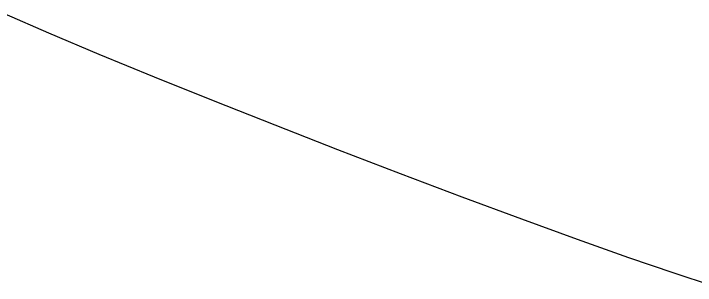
# Model space of a CAD drawing. Header units: metres. Extents: x 708868 to 711043, y 5411316 to 5413138.
# Drawn here: x 709590.92 to 709627.45, y 5411684.71 to 5411699.27 of the extents above; entities that cross this region are included whole.
import ezdxf

# ---------------------------------------------------------------- set-up
doc = ezdxf.new("R2010")
doc.units = ezdxf.units.M
for name, color, linetype in [('Rionegro 2010_Contours', 7, 'Continuous'), ('Rionegro 2014_Contours', 7, 'Continuous'), ('Rionegro 2018_Contours', 7, 'Continuous')]:
    doc.layers.add(name, color=color, linetype=linetype)

msp = doc.modelspace()

# ---------------------------------------------------------------- linework, layer by layer
at = {"layer": 'Rionegro 2010_Contours'}
msp.add_polyline3d([(709590.406, 5411699.268, 242), (709592.785, 5411698.236, 242), (709595.488, 5411697.099, 242), (709598.452, 5411695.882, 242), (709601.613, 5411694.61, 242), (709604.906, 5411693.306, 242), (709608.268, 5411691.996, 242), (709611.634, 5411690.704, 242), (709614.942, 5411689.455, 242), (709618.126, 5411688.274, 242), (709621.123, 5411687.184, 242), (709623.869, 5411686.211, 242), (709626.3, 5411685.379, 242), (709628.352, 5411684.713, 242)], dxfattribs=at)
at = {"layer": 'Rionegro 2014_Contours'}
msp.add_polyline3d([(709590.406, 5411699.268, 242), (709592.785, 5411698.236, 242), (709595.488, 5411697.099, 242), (709598.452, 5411695.882, 242), (709601.613, 5411694.61, 242), (709604.906, 5411693.306, 242), (709608.268, 5411691.996, 242), (709611.634, 5411690.704, 242), (709614.942, 5411689.455, 242), (709618.126, 5411688.274, 242), (709621.123, 5411687.184, 242), (709623.869, 5411686.211, 242), (709626.3, 5411685.379, 242), (709628.352, 5411684.713, 242)], dxfattribs=at)
at = {"layer": 'Rionegro 2018_Contours'}
msp.add_polyline3d([(709590.406, 5411699.268, 242), (709592.785, 5411698.236, 242), (709595.488, 5411697.099, 242), (709598.452, 5411695.882, 242), (709601.613, 5411694.61, 242), (709604.906, 5411693.306, 242), (709608.268, 5411691.996, 242), (709611.634, 5411690.704, 242), (709614.942, 5411689.455, 242), (709618.126, 5411688.274, 242), (709621.123, 5411687.184, 242), (709623.869, 5411686.211, 242), (709626.3, 5411685.379, 242), (709628.352, 5411684.713, 242)], dxfattribs=at)

doc.saveas('drawing.dxf')
